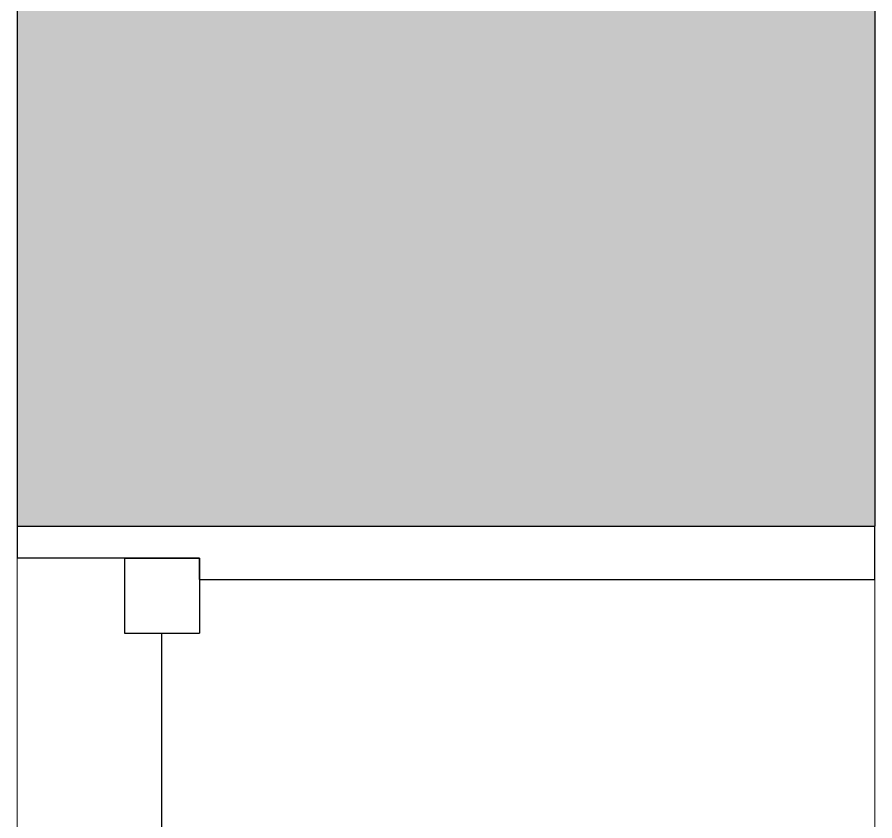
# Model space of a CAD drawing. Header units: inches. Extents: x -1176 to 1551, y -3558 to 978.
# Drawn here: x -1035.06 to -1015.06, y 498.75 to 517.5 of the extents above; entities that cross this region are included whole.
import ezdxf

# ---------------------------------------------------------------- set-up
doc = ezdxf.new("R2010")
doc.units = ezdxf.units.IN
doc.header["$MEASUREMENT"] = 0
for name, color, linetype, lineweight in [('A-GLAZ', 151, 'Continuous', 18), ('A-WALL', 113, 'Continuous', 18), ('A-WALL-PATT', 111, 'Continuous', 18)]:
    doc.layers.add(name, color=color, linetype=linetype, lineweight=lineweight)

# ---------------------------------------------------------------- blocks, each defined once
blk = doc.blocks.new('Double Hung - side window 4_ X 6_ 3_ H-6972878-1st Floor Demo')
at = {"layer": 'A-GLAZ', "color": 8, "lineweight": 30}
for p, q in [((-18.75, 10), (-18, 10)), ((-18, 5.75), (-18, 10)), ((18, 5.75), (18, 10)), ((18.75, 10), (18, 10)), ((-18, 7.5), (-18, 5.75)), ((-18, 7.5), (-16.25, 7.5)), ((-16.25, 7.5), (-16.25, 5.75)), ((16.25, 7.5), (16.25, 5.75)), ((18, 7.5), (16.25, 7.5)), ((18, 7.5), (18, 5.75)), ((-16.25, 6.625), (16.25, 6.625)), ((-18, 5.75), (-16.25, 5.75)), ((-18, 5.75), (-17.5, 5.75)), ((-17.5, -10), (-17.5, 5.75)), ((18, 5.75), (16.25, 5.75)), ((17.5, 5.75), (18, 5.75)), ((17.5, 5.75), (17.5, -10)), ((-17.5, -10), (-18.75, -10)), ((17.5, -10), (18.75, -10))]:
    blk.add_line(p, q, dxfattribs=at)

msp = doc.modelspace()

# ---------------------------------------------------------------- hatches: boundary and pattern name
at = {"layer": 'A-WALL-PATT'}
h = msp.add_hatch(color=7, dxfattribs=at)
h.paths.add_polyline_path([(-1015.062, 35.334), (-1015.062, 96.005), (-1035.062, 96.005), (-1035.062, 35.334), (-1017.062, 35.334)], flags=0)
h.paths.add_polyline_path([(-1015.062, 133.505), (-1015.062, 216.005), (-1035.062, 216.005), (-1035.062, 133.505), (-1015.264, 133.505)], flags=0)
h.paths.add_polyline_path([(-1015.062, 253.505), (-1015.062, 342.005), (-1035.062, 342.005), (-1035.062, 253.505), (-1015.264, 253.505)], flags=0)
h.paths.add_polyline_path([(-1015.062, 379.505), (-1015.062, 468.124), (-1035.062, 468.124), (-1035.062, 379.505), (-1015.264, 379.505)], flags=0)
h.paths.add_polyline_path([(-1035.062, 505.624), (-1015.062, 505.624), (-1015.062, 604.374), (-1035.062, 604.374), (-1035.062, 546.409)], flags=0)
h.paths.add_polyline_path([(-1015.062, 641.874), (-1015.062, 729.874), (-1035.062, 729.874), (-1035.062, 641.874), (-1015.264, 641.874)], flags=0)
h.paths.add_polyline_path([(-1035.062, 767.374), (-1015.062, 767.374), (-1015.062, 789.874), (-1035.062, 789.874), (-1035.062, 775.091)], flags=0)

# ---------------------------------------------------------------- linework, layer by layer
at = {"layer": 'A-WALL', "color": 8, "lineweight": 30}
for p, q in [((-1015.062, 604.374), (-1015.062, 505.624)), ((-1035.062, 546.409), (-1035.062, 505.624)), ((-1035.062, 505.624), (-1015.062, 505.624))]:
    msp.add_line(p, q, dxfattribs=at)
at = {"layer": 'A-WALL', "lineweight": 9}
for p, q in [((-1035.062, 468.124), (-1035.062, 505.624)), ((-1015.062, 505.624), (-1015.062, 468.124))]:
    msp.add_line(p, q, dxfattribs=at)

# ---------------------------------------------------------------- block references
at = {"layer": 'A-GLAZ', "rotation": 89.99999999999991}
msp.add_blockref('Double Hung - side window 4_ X 6_ 3_ H-6972878-1st Floor Demo', (-1025.062, 486.874), dxfattribs=at)

doc.saveas('drawing.dxf')
